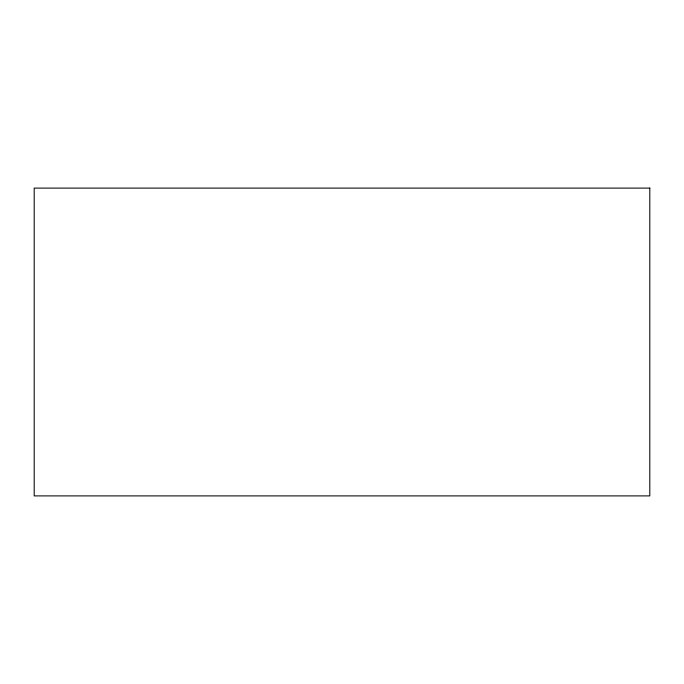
<?xml version="1.0" encoding="UTF-8"?>
<svg xmlns="http://www.w3.org/2000/svg" width="684" height="684" viewBox="0 0 684 684"><rect width="100%" height="100%" fill="white"/><g stroke="black" fill="none" stroke-linecap="round" stroke-linejoin="round"><path stroke-width="1.03" d="M649.8 188.1L34.2 188.1L34.2 495.9L649.8 495.9L649.8 188.1"/></g></svg>
